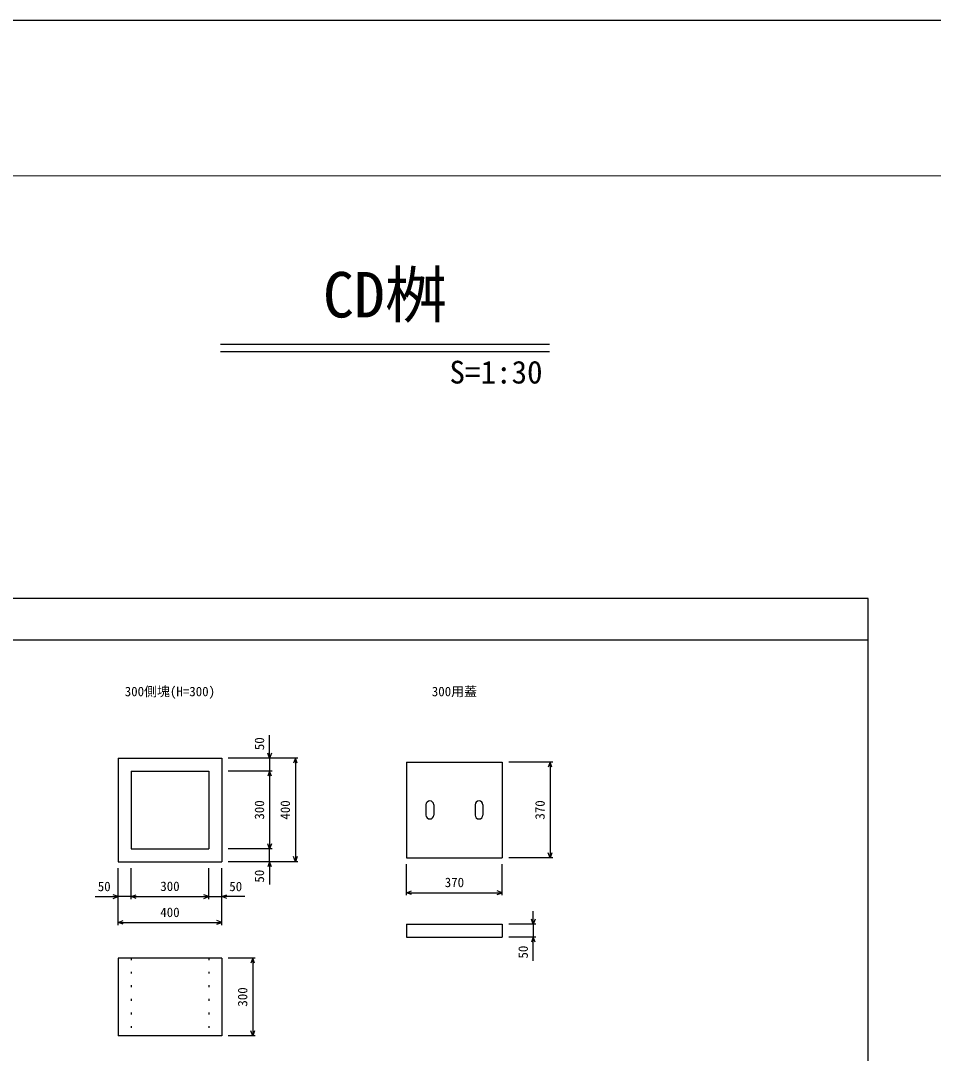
# Model space of a CAD drawing. Units: millimetres, scale not verified. Extents: x -12600 to 12600, y -8910 to 8910.
# Drawn here: x -1409 to 2120, y 4918 to 8910 of the extents above; entities that cross this region are included whole.
import ezdxf
from ezdxf.enums import TextEntityAlignment as Align

# ---------------------------------------------------------------- set-up
doc = ezdxf.new("R2010")
doc.units = ezdxf.units.MM
doc.header["$LTSCALE"] = 30
doc.linetypes.add('DOTTED', pattern=[1.75, 0.25, -1.5])
for name, color, linetype, lineweight in [('0-0_DIM', 7, 'Continuous', 25), ('0-1_Defpoints', 5, 'Continuous', 25), ('0-4_OUTLINE', 3, 'Continuous', 25), ('0-5_OUTLINE2', 4, 'DOTTED', 25), ('0-6_TXT', 7, 'Continuous', 25), ('0-7_WAKU', 3, 'Continuous', 13)]:
    doc.layers.add(name, color=color, linetype=linetype, lineweight=lineweight)
doc.styles.add('ＭＳ ゴシック', font='')
doc.styles.get('ＭＳ ゴシック').set_extended_font_data('MS Gothic')

msp = doc.modelspace()

# ---------------------------------------------------------------- linework, layer by layer
at = {"layer": '0-0_DIM'}
for p, q in [((-4631.52, 6516.57), (1868.48, 6516.57)), ((-446.52, 6059.19), (-446.52, 6147.79)), ((-336.52, 6059.19), (-606.52, 6059.19)), ((-446.52, 6059.19), (-446.52, 6009.19)), ((-346.52, 6059.19), (-346.52, 5659.19)), ((648.48, 6044.19), (478.48, 6044.19)), ((638.48, 6044.19), (638.48, 5674.19)), ((-436.52, 6009.19), (-606.52, 6009.19)), ((-446.52, 6009.19), (-446.52, 5709.19)), ((-436.52, 5709.19), (-606.52, 5709.19)), ((-446.52, 5659.19), (-446.52, 5709.19)), ((648.48, 5674.19), (478.48, 5674.19)), ((-1031.52, 5414.19), (-1031.52, 5634.19)), ((-981.52, 5514.19), (-981.52, 5634.19)), ((-681.52, 5514.19), (-681.52, 5634.19)), ((-631.52, 5414.19), (-631.52, 5634.19)), ((-336.52, 5659.19), (-606.52, 5659.19)), ((-446.52, 5659.19), (-446.52, 5570.59)), ((83.48, 5529.19), (83.48, 5649.19)), ((453.48, 5529.19), (453.48, 5649.19)), ((-1120.68, 5524.19), (-1031.52, 5524.19)), ((-981.52, 5524.19), (-1031.52, 5524.19)), ((-981.52, 5524.19), (-681.52, 5524.19)), ((-681.52, 5524.19), (-631.52, 5524.19)), ((-542.37, 5524.19), (-631.52, 5524.19)), ((83.48, 5539.19), (453.48, 5539.19)), ((573.48, 5417.47), (573.48, 5467.47)), ((-1031.52, 5424.19), (-631.52, 5424.19)), ((583.48, 5417.47), (478.48, 5417.47)), ((573.48, 5417.47), (573.48, 5367.47)), ((583.48, 5367.47), (478.48, 5367.47)), ((573.48, 5275.43), (573.48, 5367.47)), ((-501.52, 5286.42), (-606.52, 5286.42)), ((-511.52, 5286.42), (-511.52, 4986.42)), ((-501.52, 4986.42), (-606.52, 4986.42))]:
    msp.add_line(p, q, dxfattribs=at)
msp.add_lwpolyline([(-4631.52, 2676.57), (1868.48, 2676.57), (1868.48, 6676.57), (-4631.52, 6676.57)], close=True, dxfattribs=at)
for points in [[(-439.44, 6078.65), (-446.52, 6059.19), (-453.61, 6078.65)], [(-339.44, 6039.73), (-346.52, 6059.19), (-353.61, 6039.73)], [(645.56, 6024.73), (638.48, 6044.19), (631.39, 6024.73)], [(-439.44, 5989.73), (-446.52, 6009.19), (-453.61, 5989.73)], [(-439.44, 5728.65), (-446.52, 5709.19), (-453.61, 5728.65)], [(-339.44, 5678.65), (-346.52, 5659.19), (-353.61, 5678.65)], [(645.56, 5693.65), (638.48, 5674.19), (631.39, 5693.65)], [(-439.44, 5639.73), (-446.52, 5659.19), (-453.61, 5639.73)], [(-1050.98, 5517.1), (-1031.52, 5524.19), (-1050.98, 5531.27)], [(-962.07, 5517.1), (-981.52, 5524.19), (-962.07, 5531.27)], [(-700.98, 5517.1), (-681.52, 5524.19), (-700.98, 5531.27)], [(-612.07, 5517.1), (-631.52, 5524.19), (-612.07, 5531.27)], [(102.93, 5532.1), (83.48, 5539.19), (102.93, 5546.27)], [(434.02, 5532.1), (453.48, 5539.19), (434.02, 5546.27)], [(-1012.07, 5417.1), (-1031.52, 5424.19), (-1012.07, 5431.27)], [(-650.98, 5417.1), (-631.52, 5424.19), (-650.98, 5431.27)], [(580.56, 5436.93), (573.48, 5417.47), (566.39, 5436.93)], [(580.56, 5348.01), (573.48, 5367.47), (566.39, 5348.01)], [(-504.44, 5266.96), (-511.52, 5286.42), (-518.61, 5266.96)], [(-504.44, 5005.88), (-511.52, 4986.42), (-518.61, 5005.88)]]:
    msp.add_lwpolyline(points, dxfattribs=at)
at = {"layer": '0-1_Defpoints'}
msp.add_lwpolyline([(-12600, -8910), (12600, -8910), (12600, 8910), (-12600, 8910)], close=True, dxfattribs=at)
at = {"layer": '0-4_OUTLINE'}
for p, q in [((-1031.52, 6059.19), (-1031.52, 5659.19)), ((-1031.52, 6059.19), (-631.52, 6059.19)), ((-631.52, 6059.19), (-631.52, 5659.19)), ((83.48, 6044.19), (83.48, 5674.19)), ((-981.52, 6009.19), (-981.52, 5709.19)), ((158.48, 5879.19), (158.48, 5839.19)), ((188.48, 5879.19), (188.48, 5839.19)), ((348.48, 5879.19), (348.48, 5839.19)), ((378.48, 5879.19), (378.48, 5839.19)), ((-981.52, 5709.19), (-681.52, 5709.19)), ((83.48, 5674.19), (453.48, 5674.19)), ((-1031.52, 5659.19), (-631.52, 5659.19)), ((83.48, 5417.47), (453.48, 5417.47)), ((83.48, 5417.47), (83.48, 5367.47)), ((453.48, 5417.47), (453.48, 5367.47)), ((83.48, 5367.47), (453.48, 5367.47))]:
    msp.add_line(p, q, dxfattribs=at)
for points in [[(83.48, 6044.19), (453.48, 6044.19), (453.48, 5674.19)], [(-981.52, 6009.19), (-681.52, 6009.19), (-681.52, 5709.19)], [(-631.52, 5286.42), (-631.52, 4986.42), (-1031.52, 4986.42)], [(-631.52, 5286.42), (-1031.52, 5286.42), (-1031.52, 4986.42)]]:
    msp.add_lwpolyline(points, dxfattribs=at)
for centre, start, end in [((173.48, 5879.19), 0, 180), ((363.48, 5879.19), 0, 180), ((173.48, 5839.19), 180, 0), ((363.48, 5839.19), 180, 0)]:
    msp.add_arc(centre, 15, start, end, dxfattribs=at)
at = {"layer": '0-5_OUTLINE2'}
for p, q in [((-981.52, 5286.42), (-981.52, 4986.42)), ((-681.52, 5286.42), (-681.52, 4986.42))]:
    msp.add_line(p, q, dxfattribs=at)
at = {"layer": '0-6_TXT'}
for p, q in [((-636.12, 7660), (636.12, 7660)), ((-636.12, 7631.2), (636.12, 7631.2))]:
    msp.add_line(p, q, dxfattribs=at)
at = {"layer": '0-7_WAKU'}
msp.add_lwpolyline([(-12000, -8310), (12000, -8310), (12000, 8310), (-12000, 8310)], close=True, dxfattribs=at)

# ---------------------------------------------------------------- texts
at = {"layer": '0-0_DIM', "style": 'ＭＳ ゴシック'}
for s, p in [('50', (-456.52, 6090.23)), ('300', (-456.52, 5821.69)), ('400', (-356.52, 5821.69)), ('370', (628.48, 5821.69)), ('50', (-456.52, 5578.14)), ('50', (563.48, 5284.78)), ('300', (-521.52, 5098.92))]:
    msp.add_text(s, height=36.66, rotation=90, dxfattribs=at).set_placement(p, align=Align.BOTTOM_LEFT)
for s, p in [('370', (230.98, 5549.87)), ('50', (-1110.79, 5534.19)), ('300', (-869.02, 5534.87)), ('50', (-602.25, 5534.19)), ('400', (-869.02, 5434.19))]:
    msp.add_text(s, height=36.66, dxfattribs=at).set_placement(p, align=Align.BOTTOM_LEFT)
at = {"layer": '0-6_TXT', "style": 'ＭＳ ゴシック'}
for s, height, p in [('CD桝', 176, (-240, 7710)), ('S', 87.98, (249.39, 7480.96)), ('1', 87.98, (369.39, 7480.96)), ('3', 87.98, (489.39, 7480.96)), ('0', 87.98, (549.39, 7480.96)), ('=', 87.98, (309.39, 7480.96)), (':', 87.98, (429.39, 7480.96)), ('300側塊(H=300)', 36.66, (-1006.52, 6287.77)), ('300用蓋', 36.66, (180.98, 6287.77))]:
    msp.add_text(s, height=height, dxfattribs=at).set_placement(p, align=Align.BOTTOM_LEFT)

doc.saveas('drawing.dxf')
